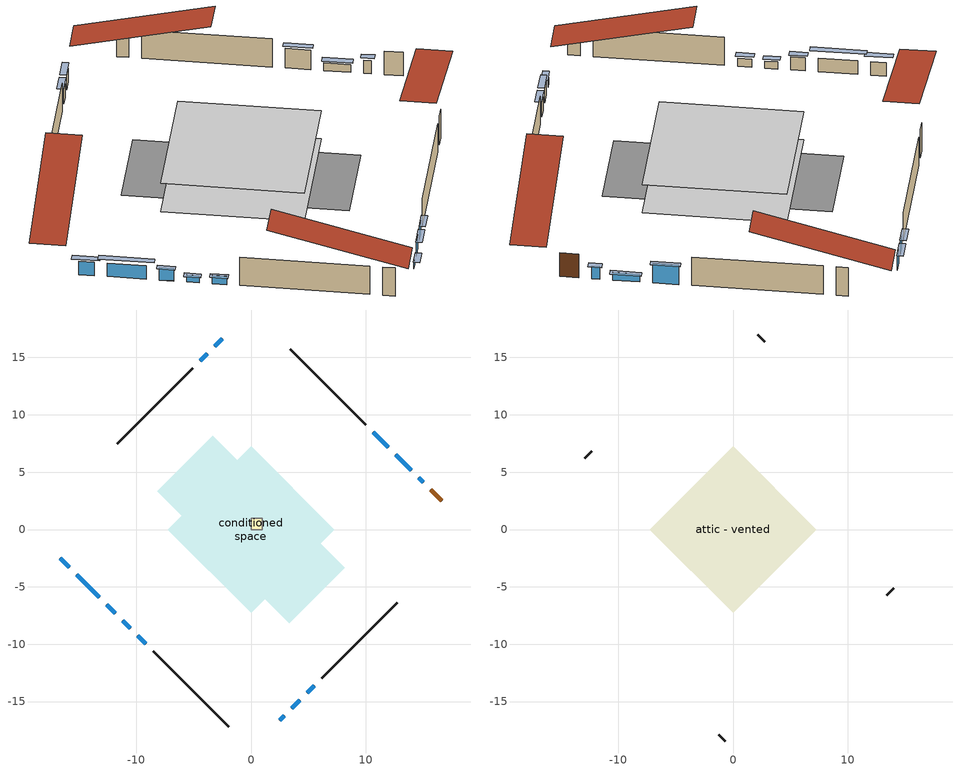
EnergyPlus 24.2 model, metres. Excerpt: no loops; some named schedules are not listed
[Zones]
central ac and furnace airloop ret air zone
 floor adiabatic (AdiabaticConst): 0,0 0,1 1,1 1,0 z0
 wall adiabatic (AdiabaticConst): 0,1 0,0 1,0 1,1 0,1 z0:1
 ceiling adiabatic (AdiabaticConst): 1,0 1,1 0,1 0,0 z1
conditioned space
 floor adiabatic (AdiabaticFloorConstruction): -7.24,0 0,7.24 7.24,0 0,-7.24 z0
 floor foundation (Slab1 construction): -8.19,3.35 -3.35,8.19 8.19,-3.35 3.35,-8.19 z0
 wall outside (AdiabaticWallConstruction 1): 16.65,2.49 15.69,3.45 z0:2.03
 wall outside (AdiabaticWallConstruction): 15.03,4.1 14.64,4.5 / -12.57,-6.57 -11.85,-7.29 z0:1.12; -16.65,-2.49 -15.86,-3.28 / -15.2,-3.94 -13.22,-5.92 / -2.49,16.65 -3.18,15.96 / -3.83,15.31 -4.41,14.73 / 3.55,-15.59 4.26,-14.87 / 4.92,-14.22 5.5,-13.64 z0:1.17; 2.49,-16.65 2.89,-16.25 z0:0.46; 13.98,5.16 12.61,6.52 z0:0.66; -11.19,-7.95 -10.54,-8.6 z0:0.61; -9.89,-9.25 -9.17,-9.97 z0:0.71; 11.96,7.18 10.66,8.47 z0:1.7
 wall outside (Wall1 construction): 6.15,-12.99 12.75,-6.39 / -8.51,-10.63 -1.92,-17.22 / -5.07,14.07 -11.66,7.48 / 10.01,9.13 3.42,15.72 z0:2.44
 window (WindowConstruction 11): 15.03,4.11 14.64,4.5 z0:1.12
 window (WindowConstruction 6): -16.65,-2.49 -15.86,-3.28 z0:1.17
 window (WindowConstruction 7): -15.2,-3.94 -13.22,-5.92 z0:1.17
 window (WindowConstruction 8): -2.49,16.65 -3.18,15.96 z0:1.17
 window (WindowConstruction 9): -3.83,15.31 -4.41,14.73 z0:1.17
 window (WindowConstruction 10): -12.57,-6.57 -11.85,-7.29 z0:1.12
 window (WindowConstruction 12): 2.49,-16.65 2.89,-16.25 z0:0.46
 window (WindowConstruction): 13.98,5.16 12.62,6.52 z0:0.66
 window (WindowConstruction 1): -11.19,-7.95 -10.54,-8.59 z0:0.61
 window (WindowConstruction 2): -9.89,-9.25 -9.17,-9.97 z0:0.71
 window (WindowConstruction 3): 11.96,7.18 10.67,8.47 z0:1.7
 window (WindowConstruction 4): 3.55,-15.59 4.26,-14.88 z0:1.17
 window (WindowConstruction 5): 4.92,-14.22 5.5,-13.64 z0:1.17
 door (Door): 16.65,2.49 15.69,3.45 z0:2.03
 ceiling adiabatic (AdiabaticFloorConstruction): 0,-7.24 7.24,0 0,7.24 -7.24,0 z0
attic - vented
 floor to conditioned space (Floor1 construction Reversed): -7.24,0 0,7.24 7.24,0 0,-7.24 z2.44
 wall outside (Wall2 construction): 13.4,-5.74 14.01,-5.13 / -1.26,-17.88 -0.66,-18.48 / -12.32,6.82 -12.92,6.22 / 2.76,16.38 2.15,16.99 z0:2.44
 roof outside (Roof1 construction): 1.84,-17.3,2.44 -5.29,-10.17,4.96 -7.13,-12.01,4.96 0,-19.14,2.44; -17.3,-1.84,2.44 -10.17,5.29,4.96 -12.01,7.13,4.96 -19.14,0,2.44; -1.84,17.3,2.44 5.29,10.17,4.96 7.13,12.01,4.96 0,19.14,2.44; 17.3,1.84,2.44 10.17,-5.29,4.96 12.01,-7.13,4.96 19.14,0,2.44
shading: 14.49,4.65 15.18,3.96 15.51,4.28 14.82,4.97 z1.33; -15.53,-3.61 -16.97,-2.17 -17.3,-2.49 -15.86,-3.93 z1.63; -12.79,-6.35 -15.63,-3.51 -15.96,-3.83 -13.12,-6.67 z1.78; -3.39,15.75 -2.28,16.86 -2.61,17.18 -3.71,16.08 z1.47; -4.62,14.52 -3.62,15.52 -3.95,15.84 -4.95,14.84 z1.47; -11.74,-7.4 -12.67,-6.47 -13,-6.79 -12.07,-7.72 z1.27; 3.1,-16.04 2.28,-16.86 2.61,-17.18 3.43,-16.36 z0.76; 12.51,6.63 14.09,5.05 14.41,5.38 12.84,6.96 z0.81; -10.44,-8.7 -11.3,-7.84 -11.62,-8.17 -10.76,-9.03 z0.76; -9.06,-10.07 -9.99,-9.15 -10.32,-9.47 -9.39,-10.4 z0.86; 10.56,8.58 12.06,7.08 12.39,7.4 10.88,8.91 z1.85; 4.47,-14.66 3.34,-15.8 3.66,-16.13 4.8,-14.99 z1.47; 5.71,-13.43 4.71,-14.43 5.03,-14.76 6.03,-13.76 z1.47
[Building]
Building 1: Terrain=Suburbs
[Site:Location]
Sault Ste Marie AP_ON: Latitude {deg}=46.49; Longitude {deg}=-84.51; Time Zone {hr}=-5; Elevation {m}=192; Keep Site Location Information=Yes
[Site:GroundTemperature:Shallow]
0.840846, -1.16074, -1.32103, -0.371179, 3.44196, 7.23733, 10.5277, 12.6121, 12.7892, 11.0939, 7.8874, 4.20846
[Site:WaterMainsTemperature]
Calculation Method=Schedule; Temperature Schedule=mains temperature schedule
[Material] Roughness=Rough; Thermal Absorptance=0.9
Name | Thickness {m} | Conductivity {W/m-K} | Density {kg/m3} | Specific Heat {J/kg-K} | Solar Absorptance | Visible Absorptance
asphalt or fiberglass shingles | 0.00635 | 0.162714 | 1121.4 | 1465.45 | 0.91 | 0.91
ceiling loosefill ins | 0.254 | 0.0480833 | 16.02 | 1046.75 | 0.7 | 0.7
ceiling stud and cavity | 0.1397 | 0.168087 | 65.682 | 1177.47 | 0.7 | 0.7
concrete 4.0 in. | 0.1016 | 1.803125 | 2242.8 | 837.4 | 0.7 | 0.7
door material | 0.04445 | 0.053851 | 512.64 | 1214.23 | 0.7 | 0.7
floor covering | 0.0127 | 0.0433444 | 54.468 | 1339.84 | 0.6 | 0.6
floor rigid ins; wall rigid ins | 0.512978 | 0.029427 | 32.04 | 1214.23 | 0.7 | 0.7
floor stud and cavity | 0.1397 | 1.75129 | 37.0049 | 1207.88 | 0.7 | 0.7
furniture material conditioned space 1 | 0.1524 | 0.115458 | 640.8 | 1214.23 | 0.6 | 0.6
gypsum board | 0.0127 | 0.160291 | 801 | 837.4 | 0.6 | 0.6
interior vertical ins | 0.025908 | 0.029427 | 32.04 | 1214.23 | 0.7 | 0.7
osb sheathing 0.5 in. | 0.0127 | 0.115458 | 512.64 | 1214.23 | 0.7 | 0.7
osb sheathing 0.75 in. | 0.01905 | 0.115458 | 512.64 | 1214.23 | 0.7 | 0.7
slab rigid ins | 0.00880924 | 0.029427 | 32.04 | 1214.23 | 0.7 | 0.7
wall stud and cavity | 0.1397 | 0.101197 | 139.0536 | 1170.24 | 0.7 | 0.7
wall stud and cavity 1 | 0.0889 | 6.1454 | 50.32683 | 1063.81 | 0.6 | 0.6
wall stud and cavity 2 | 0.0889 | 0.380278 | 52.3479 | 1209.89 | 0.7 | 0.7
wall stud and cavity 3 | 0.0889 | 0.391764 | 83.0341 | 1211.67 | 0.7 | 0.7
wood siding | 0.0254 | 0.102417 | 544.68 | 1172.36 | 0.84 | 0.84
wood siding 1 | 0.00254 | 0.102417 | 544.68 | 1172.36 | 0.84 | 0.84
wood siding 2; wood siding 3 | 0.0254 | 0.102417 | 544.68 | 1172.36 | 0.7 | 0.7
[Material:NoMass]
Adiabatic: Roughness=Rough; Thermal Resistance {m2-K/W}=176.1; Thermal Absorptance=0.9; Solar Absorptance=0.7; Visible Absorptance=0.7
[WindowMaterial:SimpleGlazingSystem]
Name | U-Factor {W/m2-K} | Solar Heat Gain Coefficient
WindowMaterial | 2.72317 | 0.45
WindowMaterial 1 | 2.74645 | 0.43
WindowMaterial 10 | 2.45403 | 0.57
WindowMaterial 11 | 2.52444 | 0.51
WindowMaterial 2 | 2.70216 | 0.46
WindowMaterial 3 | 2.71181 | 0.65
WindowMaterial 4 | 2.62664 | 0.51
WindowMaterial 5 | 2.654465 | 0.49
WindowMaterial 6 | 2.71863 | 0.45
WindowMaterial 7 | 3.29835 | 0.69
WindowMaterial 8 | 3.30346 | 0.65
WindowMaterial 9 | 2.6363 | 0.51
[Construction]
AdiabaticConst: Adiabatic
AdiabaticFloorConstruction: floor stud and cavity, floor rigid ins, osb sheathing 0.75 in., floor covering
AdiabaticWallConstruction: wood siding 2, wall rigid ins, wall stud and cavity 2, gypsum board
AdiabaticWallConstruction 1: wood siding 3, wall rigid ins, wall stud and cavity 2, gypsum board
Door: door material
Floor1 construction Reversed: gypsum board, ceiling stud and cavity, ceiling loosefill ins
furniture construction conditioned space 1: furniture material conditioned space 1
PartitionWallConstruction: gypsum board, wall stud and cavity 3, gypsum board
Roof1 construction: asphalt or fiberglass shingles
Slab1 construction: slab rigid ins, concrete 4.0 in.
Wall1 construction: wood siding, osb sheathing 0.5 in., wall stud and cavity, gypsum board
Wall2 construction: wood siding 1, wall stud and cavity 1
WindowConstruction: WindowMaterial
WindowConstruction 1: WindowMaterial 1
WindowConstruction 10: WindowMaterial 9
WindowConstruction 11: WindowMaterial 10
WindowConstruction 12: WindowMaterial 11
WindowConstruction 2: WindowMaterial 2
WindowConstruction 3: WindowMaterial 3
WindowConstruction 4: WindowMaterial 4
WindowConstruction 5; WindowConstruction 9: WindowMaterial 5
WindowConstruction 6: WindowMaterial 6
WindowConstruction 7: WindowMaterial 7
WindowConstruction 8: WindowMaterial 8
[Zone] Multiplier=1
Name | Volume {m3} | Part of Total Floor Area
attic - vented | 43.3615 | Yes
central ac and furnace airloop ret air zone | 1 | No
conditioned space | 255.5 | Yes
[Space]
Name | Zone | Volume {m3} | Space Type
attic - vented 1 | attic - vented | 43.3615
central ac and furnace airloop ret air space | central ac and furnace airloop ret air zone |  | Plenum Space Type
conditioned space 1 | conditioned space | 255.5
[OtherEquipment] Design Level Calculation Method=EquipmentLevel
Name | Fuel Type | Zone or ZoneList or Space or SpaceList | Schedule | Design Level {W} | Fraction Latent | Fraction Radiant | Fraction Lost
central ac and furnace airloop_0 RetCondToDZ; central ac and furnace airloop_0 SupCondToDZ; central ac and furnace airloop_0 SupSensLkToDZ | None | attic - vented 1 | Always On Discrete | 0 | 0 | 0 | 0
central ac and furnace airloop_0 SupLatLkToDZ | None | attic - vented 1 | Always On Discrete | 0 | 1 | 0 | 0
central ac and furnace airloop_0 RetCondToRP; central ac and furnace airloop_0 RetSensLkToRP | None | central ac and furnace airloop ret air space | Always On Discrete | 0 | 0 | 0 | 0
central ac and furnace airloop_0 RetLatLkToRP | None | central ac and furnace airloop ret air space | Always On Discrete | 0 | 1 | 0 | 0
central ac and furnace airloop_0 SupCondToLv; central ac and furnace airloop_0 SupSensLkToCond; mech vent house fan sensible load | None | conditioned space 1 | Always On Discrete | 0 | 0 | 0 | 0
central ac and furnace airloop_0 SupLatLkToCond; mech vent house fan latent load | None | conditioned space 1 | Always On Discrete | 0 | 1 | 0 | 0
clothes dryer 1 | Electricity | conditioned space 1 | clothes dryer schedule | 0 | 0.015 | 0.081 | 0.85
cooking range 1 | Electricity | conditioned space 1 | cooking range schedule | 0 | 0.08 | 0.432 | 0.2
general water use latent | None | conditioned space 1 | general water use schedule | 62.594 | 1 | 0 | 0
general water use sensible | None | conditioned space 1 | general water use schedule | -61.6891 | 0 | 0.6 | 0
water heater energy adjustment1 | NaturalGas | conditioned space 1 | Always On Discrete | 0.01 | 0 | 0 | 1
[ZoneInfiltration:DesignFlowRate] Schedule=Always On Discrete; Design Flow Rate Calculation Method=Flow/Zone; Design Flow Rate {m3/s}=0
Name | Zone or ZoneList or Space or SpaceList
attic_vented 1 duct leakage imbalance infil flow | attic - vented 1
infil flow; natural vent flow; whole house fan flow | conditioned space 1
[ZoneInfiltration:EffectiveLeakageArea]
infil attic - vented 1: Zone or Space=attic - vented 1; Schedule=Always On Discrete; Effective Air Leakage Area {cm2}=4122.89; Stack Coefficient=0.000344846; Wind Coefficient=1.25468e-05
[ZoneMixing] Schedule=Always On Continuous; Design Flow Rate Calculation Method=Flow/Zone; Design Flow Rate {m3/s}=0
Name | Zone or Space | Source Zone or Space
central ac and furnace airloop_0 ZoneMixCondToDZ mix; whole house fan mix | attic - vented | conditioned space
central ac and furnace airloop_0 ZoneMixDZToCond mix | conditioned space | attic - vented
[SpaceList]
Plenum Space Type: central ac and furnace airloop ret air space
[SurfaceProperty:ExposedFoundationPerimeter]
Slab1: Exposed Perimeter Calculation Method=TotalExposedPerimeter; Total Exposed Perimeter {m}=46.33
[InternalMass] Zone or ZoneList=conditioned space; Space or SpaceList=conditioned space 1
Name | Construction | Surface Area {m2}
furniture mass conditioned space 1 | furniture construction conditioned space 1 | 86.6241
partition wall mass | PartitionWallConstruction | 216.56
[Lights]
interior lighting: Zone or ZoneList or Space or SpaceList=conditioned space 1; Schedule=interior lighting schedule; Design Level Calculation Method=LightingLevel; Lighting Level {W}=343.2; Return Air Fraction=0; Fraction Radiant=0.6; Fraction Visible=0.2; Fraction Replaceable=1
[People]
occupants: Zone or ZoneList or Space or SpaceList=conditioned space 1; Number of People Schedule=occupants schedule; Number of People Calculation Method=People; Number of People=3; Fraction Radiant=0.314171; Sensible Heat Fraction=0.56303; Activity Level Schedule=occupants activity schedule; Carbon Dioxide Generation Rate {m3/s-W}=0; Enable ASHRAE 55 Comfort Warnings=No; Mean Radiant Temperature Calculation Type=EnclosureAveraged
[ElectricEquipment] Zone or ZoneList or Space or SpaceList=conditioned space 1; Design Level Calculation Method=EquipmentLevel
Name | Schedule | Design Level {W} | Fraction Latent | Fraction Radiant | Fraction Lost
clothes dryer | clothes dryer schedule | 140.772 | 0.015 | 0.081 | 0.85
clothes washer | clothes washer schedule | 32.1985 | 0.03 | 0.162 | 0.7
cooking range | cooking range schedule | 215.147 | 0.08 | 0.432 | 0.2
dishwasher | dishwasher schedule | 66.8632 | 0.3 | 0.18 | 0.4
fridge | fridge schedule | 72.9452 | 0 | 0.6 | 0
mech vent bath fan 0 | mech vent bath fan 0 schedule | 50.2 | 0 | 0 | 1
mech vent house fan | mech vent house fan schedule | 0 | 0 | 0 | 1
mech vent house fan cfis | mech vent house fan cfis schedule | 0 | 0 | 0 | 0
misc plug loads | misc plug loads schedule | 494.7 | 0.045 | 0.513 | 0.1
whole house fan | Always On Discrete | 0 | 0 | 0 | 1
[AirLoopHVAC:ReturnPlenum]
Air Loop HVAC Return Plenum 1: Zone=central ac and furnace airloop ret air zone
[Foundation:Kiva]
Foundation Kiva 1: Initial Indoor Air Temperature {C}=21.1111; Interior Vertical Insulation Material=interior vertical ins; Interior Vertical Insulation Depth {m}=0.1016; Wall Height Above Grade {m}=0.1016; Wall Depth Below Slab {m}=0.2032
[Foundation:Kiva:Settings]
Soil Conductivity {W/m-K}=0.849921; Soil Density {kg/m3}=1842.3; Soil Specific Heat {J/kg-K}=418.7; Ground Solar Absorptivity=0.9; Ground Thermal Absorptivity=0.9; Ground Surface Roughness {m}=0.03; Far-Field Width {m}=40; Deep-Ground Boundary Condition=ZeroFlux; Deep-Ground Depth {m}=40; Minimum Cell Dimension {m}=0.2; Maximum Cell Growth Coefficient=3; Simulation Timestep=Timestep
[Exterior:Lights]
exterior lighting: Schedule=exterior lighting schedule; Design Level {W}=75.6
[EnergyManagementSystem:Sensor] Output:Variable or Output:Meter Index Key=attic - vented
Name | Output:Variable or Output:Meter
central_ac_and_furnace_airloop_0_DZ_T_s | Zone Air Temperature
central_ac_and_furnace_airloop_0_DZ_W_s | Zone Mean Air Humidity Ratio
[Schedule:Constant]
Name | Hourly Value
Always On Discrete; Always On Continuous; mech vent house fan schedule; mech vent house fan cfis schedule | 1
occupants activity schedule | 117.228
fridge schedule | 0
[Schedule:Week:Daily]
interior lighting schedule Week Rule - Jan1-Jan27: interior lighting schedule day, interior lighting schedule day, interior lighting schedule day, interior lighting schedule day, interior lighting schedule day, interior lighting schedule day, interior lighting schedule day, interior lighting schedule default day, interior lighting schedule default day, interior lighting schedule default day, interior lighting schedule default day, interior lighting schedule default day
interior lighting schedule Week Rule - Jan28-Feb3: interior lighting schedule day, interior lighting schedule day, interior lighting schedule day, interior lighting schedule day, interior lighting schedule day 1, interior lighting schedule day 1, interior lighting schedule day 1, interior lighting schedule default day, interior lighting schedule default day, interior lighting schedule default day, interior lighting schedule default day, interior lighting schedule default day
interior lighting schedule Week Rule - Feb4-Feb24: interior lighting schedule day 1, interior lighting schedule day 1, interior lighting schedule day 1, interior lighting schedule day 1, interior lighting schedule day 1, interior lighting schedule day 1, interior lighting schedule day 1, interior lighting schedule default day, interior lighting schedule default day, interior lighting schedule default day, interior lighting schedule default day, interior lighting schedule default day
interior lighting schedule Week Rule - Feb25-Mar3: interior lighting schedule day 1, interior lighting schedule day 1, interior lighting schedule day 1, interior lighting schedule day 1, interior lighting schedule day 2, interior lighting schedule day 2, interior lighting schedule day 2, interior lighting schedule default day, interior lighting schedule default day, interior lighting schedule default day, interior lighting schedule default day, interior lighting schedule default day
interior lighting schedule Week Rule - Mar4-Mar31: interior lighting schedule day 2, interior lighting schedule day 2, interior lighting schedule day 2, interior lighting schedule day 2, interior lighting schedule day 2, interior lighting schedule day 2, interior lighting schedule day 2, interior lighting schedule default day, interior lighting schedule default day, interior lighting schedule default day, interior lighting schedule default day, interior lighting schedule default day
interior lighting schedule Week Rule - Apr1-Apr28: interior lighting schedule day 3, interior lighting schedule day 3, interior lighting schedule day 3, interior lighting schedule day 3, interior lighting schedule day 3, interior lighting schedule day 3, interior lighting schedule day 3, interior lighting schedule default day, interior lighting schedule default day, interior lighting schedule default day, interior lighting schedule default day, interior lighting schedule default day
interior lighting schedule Week Rule - Apr29-May5: interior lighting schedule day 3, interior lighting schedule day 3, interior lighting schedule day 4, interior lighting schedule day 4, interior lighting schedule day 4, interior lighting schedule day 4, interior lighting schedule day 4, interior lighting schedule default day, interior lighting schedule default day, interior lighting schedule default day, interior lighting schedule default day, interior lighting schedule default day
interior lighting schedule Week Rule - May6-May26: interior lighting schedule day 4, interior lighting schedule day 4, interior lighting schedule day 4, interior lighting schedule day 4, interior lighting schedule day 4, interior lighting schedule day 4, interior lighting schedule day 4, interior lighting schedule default day, interior lighting schedule default day, interior lighting schedule default day, interior lighting schedule default day, interior lighting schedule default day
interior lighting schedule Week Rule - May27-Jun2: interior lighting schedule day 4, interior lighting schedule day 4, interior lighting schedule day 4, interior lighting schedule day 4, interior lighting schedule day 4, interior lighting schedule day 5, interior lighting schedule day 5, interior lighting schedule default day, interior lighting schedule default day, interior lighting schedule default day, interior lighting schedule default day, interior lighting schedule default day
interior lighting schedule Week Rule - Jun3-Jun30: interior lighting schedule day 5, interior lighting schedule day 5, interior lighting schedule day 5, interior lighting schedule day 5, interior lighting schedule day 5, interior lighting schedule day 5, interior lighting schedule day 5, interior lighting schedule default day, interior lighting schedule default day, interior lighting schedule default day, interior lighting schedule default day, interior lighting schedule default day
interior lighting schedule Week Rule - Jul1-Jul28: interior lighting schedule day 6, interior lighting schedule day 6, interior lighting schedule day 6, interior lighting schedule day 6, interior lighting schedule day 6, interior lighting schedule day 6, interior lighting schedule day 6, interior lighting schedule default day, interior lighting schedule default day, interior lighting schedule default day, interior lighting schedule default day, interior lighting schedule default day
interior lighting schedule Week Rule - Jul29-Aug4: interior lighting schedule day 6, interior lighting schedule day 6, interior lighting schedule day 6, interior lighting schedule day 7, interior lighting schedule day 7, interior lighting schedule day 7, interior lighting schedule day 7, interior lighting schedule default day, interior lighting schedule default day, interior lighting schedule default day, interior lighting schedule default day, interior lighting schedule default day
interior lighting schedule Week Rule - Aug5-Aug25: interior lighting schedule day 7, interior lighting schedule day 7, interior lighting schedule day 7, interior lighting schedule day 7, interior lighting schedule day 7, interior lighting schedule day 7, interior lighting schedule day 7, interior lighting schedule default day, interior lighting schedule default day, interior lighting schedule default day, interior lighting schedule default day, interior lighting schedule default day
interior lighting schedule Week Rule - Aug26-Sep1: interior lighting schedule day 7, interior lighting schedule day 7, interior lighting schedule day 7, interior lighting schedule day 7, interior lighting schedule day 7, interior lighting schedule day 7, interior lighting schedule day 8, interior lighting schedule default day, interior lighting schedule default day, interior lighting schedule default day, interior lighting schedule default day, interior lighting schedule default day
interior lighting schedule Week Rule - Sep2-Sep29: interior lighting schedule day 8, interior lighting schedule day 8, interior lighting schedule day 8, interior lighting schedule day 8, interior lighting schedule day 8, interior lighting schedule day 8, interior lighting schedule day 8, interior lighting schedule default day, interior lighting schedule default day, interior lighting schedule default day, interior lighting schedule default day, interior lighting schedule default day
interior lighting schedule Week Rule - Sep30-Oct6: interior lighting schedule day 8, interior lighting schedule day 9, interior lighting schedule day 9, interior lighting schedule day 9, interior lighting schedule day 9, interior lighting schedule day 9, interior lighting schedule day 9, interior lighting schedule default day, interior lighting schedule default day, interior lighting schedule default day, interior lighting schedule default day, interior lighting schedule default day
interior lighting schedule Week Rule - Oct7-Oct27: interior lighting schedule day 9, interior lighting schedule day 9, interior lighting schedule day 9, interior lighting schedule day 9, interior lighting schedule day 9, interior lighting schedule day 9, interior lighting schedule day 9, interior lighting schedule default day, interior lighting schedule default day, interior lighting schedule default day, interior lighting schedule default day, interior lighting schedule default day
interior lighting schedule Week Rule - Oct28-Nov3: interior lighting schedule day 9, interior lighting schedule day 9, interior lighting schedule day 9, interior lighting schedule day 9, interior lighting schedule day 10, interior lighting schedule day 10, interior lighting schedule day 10, interior lighting schedule default day, interior lighting schedule default day, interior lighting schedule default day, interior lighting schedule default day, interior lighting schedule default day
interior lighting schedule Week Rule - Nov4-Nov24: interior lighting schedule day 10, interior lighting schedule day 10, interior lighting schedule day 10, interior lighting schedule day 10, interior lighting schedule day 10, interior lighting schedule day 10, interior lighting schedule day 10, interior lighting schedule default day, interior lighting schedule default day, interior lighting schedule default day, interior lighting schedule default day, interior lighting schedule default day
interior lighting schedule Week Rule - Nov25-Dec1: interior lighting schedule day 10, interior lighting schedule day 10, interior lighting schedule day 10, interior lighting schedule day 10, interior lighting schedule day 10, interior lighting schedule day 10, interior lighting schedule day 11, interior lighting schedule default day, interior lighting schedule default day, interior lighting schedule default day, interior lighting schedule default day, interior lighting schedule default day
interior lighting schedule Week Rule - Dec2-Dec31: interior lighting schedule day 11, interior lighting schedule day 11, interior lighting schedule day 11, interior lighting schedule day 11, interior lighting schedule day 11, interior lighting schedule day 11, interior lighting schedule day 11, interior lighting schedule default day, interior lighting schedule default day, interior lighting schedule default day, interior lighting schedule default day, interior lighting schedule default day
occupants schedule Week Rule - Jan1-Dec31: occupants schedule day, occupants schedule day, occupants schedule day, occupants schedule day, occupants schedule day, occupants schedule day, occupants schedule day, occupants schedule default day, occupants schedule default day, occupants schedule default day, occupants schedule default day, occupants schedule default day
clothes dryer schedule Week Rule - Jan1-Dec31: clothes dryer schedule day, clothes dryer schedule day, clothes dryer schedule day, clothes dryer schedule day, clothes dryer schedule day, clothes dryer schedule day, clothes dryer schedule day, clothes dryer schedule default day, clothes dryer schedule default day, clothes dryer schedule default day, clothes dryer schedule default day, clothes dryer schedule default day
clothes washer schedule Week Rule - Jan1-Dec31: clothes washer schedule day, clothes washer schedule day, clothes washer schedule day, clothes washer schedule day, clothes washer schedule day, clothes washer schedule day, clothes washer schedule day, clothes washer schedule default day, clothes washer schedule default day, clothes washer schedule default day, clothes washer schedule default day, clothes washer schedule default day
cooking range schedule Week Rule - Jan1-Dec31: cooking range schedule day, cooking range schedule day, cooking range schedule day, cooking range schedule day, cooking range schedule day, cooking range schedule day, cooking range schedule day, cooking range schedule default day, cooking range schedule default day, cooking range schedule default day, cooking range schedule default day, cooking range schedule default day
dishwasher schedule Week Rule - Jan1-Dec31: dishwasher schedule day, dishwasher schedule day, dishwasher schedule day, dishwasher schedule day, dishwasher schedule day, dishwasher schedule day, dishwasher schedule day, dishwasher schedule default day, dishwasher schedule default day, dishwasher schedule default day, dishwasher schedule default day, dishwasher schedule default day
mech vent bath fan 0 schedule Week Rule - Jan1-Dec31: mech vent bath fan 0 schedule day, mech vent bath fan 0 schedule day, mech vent bath fan 0 schedule day, mech vent bath fan 0 schedule day, mech vent bath fan 0 schedule day, mech vent bath fan 0 schedule day, mech vent bath fan 0 schedule day, mech vent bath fan 0 schedule default day, mech vent bath fan 0 schedule default day, mech vent bath fan 0 schedule default day, mech vent bath fan 0 schedule default day, mech vent bath fan 0 schedule default day
misc plug loads schedule Week Rule - Jan1-Dec31: misc plug loads schedule day, misc plug loads schedule day, misc plug loads schedule day, misc plug loads schedule day, misc plug loads schedule day, misc plug loads schedule day, misc plug loads schedule day, misc plug loads schedule default day, misc plug loads schedule default day, misc plug loads schedule default day, misc plug loads schedule default day, misc plug loads schedule default day
general water use schedule Week Rule - Jan1-Dec31: general water use schedule day, general water use schedule day, general water use schedule day, general water use schedule day, general water use schedule day, general water use schedule day, general water use schedule day, general water use schedule default day, general water use schedule default day, general water use schedule default day, general water use schedule default day, general water use schedule default day
exterior lighting schedule Week Rule - Jan1-Jan27: exterior lighting schedule day, exterior lighting schedule day, exterior lighting schedule day, exterior lighting schedule day, exterior lighting schedule day, exterior lighting schedule day, exterior lighting schedule day, exterior lighting schedule default day, exterior lighting schedule default day, exterior lighting schedule default day, exterior lighting schedule default day, exterior lighting schedule default day
exterior lighting schedule Week Rule - Jan28-Feb3: exterior lighting schedule day, exterior lighting schedule day, exterior lighting schedule day, exterior lighting schedule day, exterior lighting schedule day 1, exterior lighting schedule day 1, exterior lighting schedule day 1, exterior lighting schedule default day, exterior lighting schedule default day, exterior lighting schedule default day, exterior lighting schedule default day, exterior lighting schedule default day
exterior lighting schedule Week Rule - Feb4-Feb24: exterior lighting schedule day 1, exterior lighting schedule day 1, exterior lighting schedule day 1, exterior lighting schedule day 1, exterior lighting schedule day 1, exterior lighting schedule day 1, exterior lighting schedule day 1, exterior lighting schedule default day, exterior lighting schedule default day, exterior lighting schedule default day, exterior lighting schedule default day, exterior lighting schedule default day
exterior lighting schedule Week Rule - Feb25-Mar3: exterior lighting schedule day 1, exterior lighting schedule day 1, exterior lighting schedule day 1, exterior lighting schedule day 1, exterior lighting schedule day 2, exterior lighting schedule day 2, exterior lighting schedule day 2, exterior lighting schedule default day, exterior lighting schedule default day, exterior lighting schedule default day, exterior lighting schedule default day, exterior lighting schedule default day
exterior lighting schedule Week Rule - Mar4-Mar31: exterior lighting schedule day 2, exterior lighting schedule day 2, exterior lighting schedule day 2, exterior lighting schedule day 2, exterior lighting schedule day 2, exterior lighting schedule day 2, exterior lighting schedule day 2, exterior lighting schedule default day, exterior lighting schedule default day, exterior lighting schedule default day, exterior lighting schedule default day, exterior lighting schedule default day
exterior lighting schedule Week Rule - Apr1-Apr28: exterior lighting schedule day 3, exterior lighting schedule day 3, exterior lighting schedule day 3, exterior lighting schedule day 3, exterior lighting schedule day 3, exterior lighting schedule day 3, exterior lighting schedule day 3, exterior lighting schedule default day, exterior lighting schedule default day, exterior lighting schedule default day, exterior lighting schedule default day, exterior lighting schedule default day
exterior lighting schedule Week Rule - Apr29-May5: exterior lighting schedule day 3, exterior lighting schedule day 3, exterior lighting schedule day 4, exterior lighting schedule day 4, exterior lighting schedule day 4, exterior lighting schedule day 4, exterior lighting schedule day 4, exterior lighting schedule default day, exterior lighting schedule default day, exterior lighting schedule default day, exterior lighting schedule default day, exterior lighting schedule default day
exterior lighting schedule Week Rule - May6-May26: exterior lighting schedule day 4, exterior lighting schedule day 4, exterior lighting schedule day 4, exterior lighting schedule day 4, exterior lighting schedule day 4, exterior lighting schedule day 4, exterior lighting schedule day 4, exterior lighting schedule default day, exterior lighting schedule default day, exterior lighting schedule default day, exterior lighting schedule default day, exterior lighting schedule default day
exterior lighting schedule Week Rule - May27-Jun2: exterior lighting schedule day 4, exterior lighting schedule day 4, exterior lighting schedule day 4, exterior lighting schedule day 4, exterior lighting schedule day 4, exterior lighting schedule day 5, exterior lighting schedule day 5, exterior lighting schedule default day, exterior lighting schedule default day, exterior lighting schedule default day, exterior lighting schedule default day, exterior lighting schedule default day
exterior lighting schedule Week Rule - Jun3-Jun30: exterior lighting schedule day 5, exterior lighting schedule day 5, exterior lighting schedule day 5, exterior lighting schedule day 5, exterior lighting schedule day 5, exterior lighting schedule day 5, exterior lighting schedule day 5, exterior lighting schedule default day, exterior lighting schedule default day, exterior lighting schedule default day, exterior lighting schedule default day, exterior lighting schedule default day
exterior lighting schedule Week Rule - Jul1-Jul28: exterior lighting schedule day 6, exterior lighting schedule day 6, exterior lighting schedule day 6, exterior lighting schedule day 6, exterior lighting schedule day 6, exterior lighting schedule day 6, exterior lighting schedule day 6, exterior lighting schedule default day, exterior lighting schedule default day, exterior lighting schedule default day, exterior lighting schedule default day, exterior lighting schedule default day
exterior lighting schedule Week Rule - Jul29-Aug4: exterior lighting schedule day 6, exterior lighting schedule day 6, exterior lighting schedule day 6, exterior lighting schedule day 7, exterior lighting schedule day 7, exterior lighting schedule day 7, exterior lighting schedule day 7, exterior lighting schedule default day, exterior lighting schedule default day, exterior lighting schedule default day, exterior lighting schedule default day, exterior lighting schedule default day
exterior lighting schedule Week Rule - Aug5-Aug25: exterior lighting schedule day 7, exterior lighting schedule day 7, exterior lighting schedule day 7, exterior lighting schedule day 7, exterior lighting schedule day 7, exterior lighting schedule day 7, exterior lighting schedule day 7, exterior lighting schedule default day, exterior lighting schedule default day, exterior lighting schedule default day, exterior lighting schedule default day, exterior lighting schedule default day
exterior lighting schedule Week Rule - Aug26-Sep1: exterior lighting schedule day 7, exterior lighting schedule day 7, exterior lighting schedule day 7, exterior lighting schedule day 7, exterior lighting schedule day 7, exterior lighting schedule day 7, exterior lighting schedule day 8, exterior lighting schedule default day, exterior lighting schedule default day, exterior lighting schedule default day, exterior lighting schedule default day, exterior lighting schedule default day
exterior lighting schedule Week Rule - Sep2-Sep29: exterior lighting schedule day 8, exterior lighting schedule day 8, exterior lighting schedule day 8, exterior lighting schedule day 8, exterior lighting schedule day 8, exterior lighting schedule day 8, exterior lighting schedule day 8, exterior lighting schedule default day, exterior lighting schedule default day, exterior lighting schedule default day, exterior lighting schedule default day, exterior lighting schedule default day
[Schedule:Year]
interior lighting schedule: interior lighting schedule Week Rule - Jan1-Jan27, 1, 1, 1, 27, interior lighting schedule Week Rule - Jan28-Feb3, 1, 28, 2, 3, interior lighting schedule Week Rule - Feb4-Feb24, 2, 4, 2, 24, interior lighting schedule Week Rule - Feb25-Mar3, 2, 25, 3, 3, interior lighting schedule Week Rule - Mar4-Mar31, 3, 4, 3, 31, interior lighting schedule Week Rule - Apr1-Apr28, 4, 1, 4, 28, interior lighting schedule Week Rule - Apr29-May5, 4, 29, 5, 5, interior lighting schedule Week Rule - May6-May26, 5, 6, 5, 26, interior lighting schedule Week Rule - May27-Jun2, 5, 27, 6, 2, interior lighting schedule Week Rule - Jun3-Jun30, 6, 3, 6, 30, interior lighting schedule Week Rule - Jul1-Jul28, 7, 1, 7, 28, interior lighting schedule Week Rule - Jul29-Aug4, 7, 29, 8, 4, interior lighting schedule Week Rule - Aug5-Aug25, 8, 5, 8, 25, interior lighting schedule Week Rule - Aug26-Sep1, 8, 26, 9, 1, interior lighting schedule Week Rule - Sep2-Sep29, 9, 2, 9, 29, interior lighting schedule Week Rule - Sep30-Oct6, 9, 30, 10, 6, interior lighting schedule Week Rule - Oct7-Oct27, 10, 7, 10, 27, interior lighting schedule Week Rule - Oct28-Nov3, 10, 28, 11, 3, interior lighting schedule Week Rule - Nov4-Nov24, 11, 4, 11, 24, interior lighting schedule Week Rule - Nov25-Dec1, 11, 25, 12, 1, interior lighting schedule Week Rule - Dec2-Dec31, 12, 2, 12, 31
occupants schedule: occupants schedule Week Rule - Jan1-Dec31, 1, 1, 12, 31
clothes dryer schedule: clothes dryer schedule Week Rule - Jan1-Dec31, 1, 1, 12, 31
clothes washer schedule: clothes washer schedule Week Rule - Jan1-Dec31, 1, 1, 12, 31
cooking range schedule: cooking range schedule Week Rule - Jan1-Dec31, 1, 1, 12, 31
dishwasher schedule: dishwasher schedule Week Rule - Jan1-Dec31, 1, 1, 12, 31
mech vent bath fan 0 schedule: mech vent bath fan 0 schedule Week Rule - Jan1-Dec31, 1, 1, 12, 31
misc plug loads schedule: misc plug loads schedule Week Rule - Jan1-Dec31, 1, 1, 12, 31
general water use schedule: general water use schedule Week Rule - Jan1-Dec31, 1, 1, 12, 31
exterior lighting schedule: exterior lighting schedule Week Rule - Jan1-Jan27, 1, 1, 1, 27, exterior lighting schedule Week Rule - Jan28-Feb3, 1, 28, 2, 3, exterior lighting schedule Week Rule - Feb4-Feb24, 2, 4, 2, 24, exterior lighting schedule Week Rule - Feb25-Mar3, 2, 25, 3, 3, exterior lighting schedule Week Rule - Mar4-Mar31, 3, 4, 3, 31, exterior lighting schedule Week Rule - Apr1-Apr28, 4, 1, 4, 28, exterior lighting schedule Week Rule - Apr29-May5, 4, 29, 5, 5, exterior lighting schedule Week Rule - May6-May26, 5, 6, 5, 26, exterior lighting schedule Week Rule - May27-Jun2, 5, 27, 6, 2, exterior lighting schedule Week Rule - Jun3-Jun30, 6, 3, 6, 30, exterior lighting schedule Week Rule - Jul1-Jul28, 7, 1, 7, 28, exterior lighting schedule Week Rule - Jul29-Aug4, 7, 29, 8, 4, exterior lighting schedule Week Rule - Aug5-Aug25, 8, 5, 8, 25, exterior lighting schedule Week Rule - Aug26-Sep1, 8, 26, 9, 1, exterior lighting schedule Week Rule - Sep2-Sep29, 9, 2, 9, 29, exterior lighting schedule Week Rule - Sep30-Oct6, 9, 30, 10, 6, exterior lighting schedule Week Rule - Oct7-Oct27, 10, 7, 10, 27, exterior lighting schedule Week Rule - Oct28-Nov3, 10, 28, 11, 3, exterior lighting schedule Week Rule - Nov4-Nov24, 11, 4, 11, 24, exterior lighting schedule Week Rule - Nov25-Dec1, 11, 25, 12, 1, exterior lighting schedule Week Rule - Dec2-Dec31, 12, 2, 12, 31
[Schedule:Compact]
mains temperature schedule: Through: 01/01, For: AllDays, Until: 24:00, 5.72222, Through: 01/02, For: AllDays, Until: 24:00, 5.65667, Through: 01/03, For: AllDays, Until: 24:00, 5.59222, Through: 01/04, For: AllDays, Until: 24:00, 5.52889, Through: 01/05, For: AllDays, Until: 24:00, 5.46667, Through: 01/06, For: AllDays, Until: 24:00, 5.405, Through: 01/07, For: AllDays, Until: 24:00, 5.345, Through: 01/08, For: AllDays, Until: 24:00, 5.28556, Through: 01/09, For: AllDays, Until: 24:00, 5.22722, Through: 01/10, For: AllDays, Until: 24:00, 5.17, Through: 01/11, For: AllDays, Until: 24:00, 5.11389, Through: 01/12, For: AllDays, Until: 24:00, 5.05889, Through: 01/13, For: AllDays, Until: 24:00, 5.00556, Through: 01/14, For: AllDays, Until: 24:00, 4.95278, Through: 01/15, For: AllDays, Until: 24:00, 4.90111, Through: 01/16, For: AllDays, Until: 24:00, 4.85111, Through: 01/17, For: AllDays, Until: 24:00, 4.80167, Through: 01/18, For: AllDays, Until: 24:00, 4.75389, Through: 01/19, For: AllDays, Until: 24:00, 4.70722, Through: 01/20, For: AllDays, Until: 24:00, 4.66167, Through: 01/21, For: AllDays, Until: 24:00, 4.61778, Through: 01/22, For: AllDays, Until: 24:00, 4.575, Through: 01/23, For: AllDays, Until: 24:00, 4.53333, Through: 01/24, For: AllDays, Until: 24:00, 4.49278, Through: 01/25, For: AllDays, Until: 24:00, 4.45389, Through: 01/26, For: AllDays, Until: 24:00, 4.41611, Through: 01/27, For: AllDays, Until: 24:00, 4.38, Through: 01/28, For: AllDays, Until: 24:00, 4.345, Through: 01/29, For: AllDays, Until: 24:00, 4.31111, Through: 01/30, For: AllDays, Until: 24:00, 4.27889, Through: 01/31, For: AllDays, Until: 24:00, 4.24833, Through: 02/01, For: AllDays, Until: 24:00, 4.21833, Through: 02/02, For: AllDays, Until: 24:00, 4.19056, Through: 02/03, For: AllDays, Until: 24:00, 4.16333, Through: 02/04, For: AllDays, Until: 24:00, 4.13833, Through: 02/05, For: AllDays, Until: 24:00, 4.11444, Through: 02/06, For: AllDays, Until: 24:00, 4.09167, Through: 02/07, For: AllDays, Until: 24:00, 4.07056, Through: 02/08, For: AllDays, Until: 24:00, 4.05111, Through: 02/09, For: AllDays, Until: 24:00, 4.03278, Through: 02/10, For: AllDays, Until: 24:00, 4.01611, Through: 02/11, For: AllDays, Until: 24:00, 4.00056, Through: 02/12, For: AllDays, Until: 24:00, 3.98667, Through: 02/13, For: AllDays, Until: 24:00, 3.97444, Through: 02/14, For: AllDays, Until: 24:00, 3.96333, Through: 02/15, For: AllDays, Until: 24:00, 3.95389, Through: 02/16, For: AllDays, Until: 24:00, 3.94556, Through: 02/17, For: AllDays, Until: 24:00, 3.93889, Through: 02/18, For: AllDays, Until: 24:00, 3.93389, Through: 02/19, For: AllDays, Until: 24:00, 3.93056, Through: 02/20, For: AllDays, Until: 24:00, 3.92833, Through: 02/21, For: AllDays, Until: 24:00, 3.92722, Through: 02/22, For: AllDays, Until: 24:00, 3.92833, Through: 02/23, For: AllDays, Until: 24:00, 3.93056, Through: 02/24, For: AllDays, Until: 24:00, 3.93444, Through: 02/25, For: AllDays, Until: 24:00, 3.93944, Through: 02/26, For: AllDays, Until: 24:00, 3.94611, Through: 02/27, For: AllDays, Until: 24:00, 3.95444, Through: 02/28, For: AllDays, Until: 24:00, 3.96389, Through: 03/01, For: AllDays, Until: 24:00, 3.975, Through: 03/02, For: AllDays, Until: 24:00, 3.98722, Through: 03/03, For: AllDays, Until: 24:00, 4.00111, Through: 03/04, For: AllDays, Until: 24:00, 4.01667, Through: 03/05, For: AllDays, Until: 24:00, 4.03389, Through: 03/06, For: AllDays, Until: 24:00, 4.05167, Through: 03/07, For: AllDays, Until: 24:00, 4.07167, Through: 03/08, For: AllDays, Until: 24:00, 4.09278, Through: 03/09, For: AllDays, Until: 24:00, 4.11556, Through: 03/10, For: AllDays, Until: 24:00, 4.13944, Through: 03/11, For: AllDays, Until: 24:00, 4.165, Through: 03/12, For: AllDays, Until: 24:00, 4.19167, Through: 03/13, For: AllDays, Until: 24:00, 4.22, Through: 03/14, For: AllDays, Until: 24:00, 4.24944, Through: 03/15, For: AllDays, Until: 24:00, 4.28056, Through: 03/16, For: AllDays, Until: 24:00, 4.31278, Through: 03/17, For: AllDays, Until: 24:00, 4.34667, Through: 03/18, For: AllDays, Until: 24:00, 4.38167, Through: 03/19, For: AllDays, Until: 24:00, 4.41833, Through: 03/20, For: AllDays, Until: 24:00, 4.45611, Through: 03/21, For: AllDays, Until: 24:00, 4.495, Through: 03/22, For: AllDays, Until: 24:00, 4.53556, Through: 03/23, For: AllDays, Until: 24:00, 4.57722, Through: 03/24, For: AllDays, Until: 24:00, 4.62, Through: 03/25, For: AllDays, Until: 24:00, 4.66444, Through: 03/26, For: AllDays, Until: 24:00, 4.70944, Through: 03/27, For: AllDays, Until: 24:00, 4.75611, Through: 03/28, For: AllDays, Until: 24:00, 4.80444, Through: 03/29, For: AllDays, Until: 24:00, 4.85333, Through: 03/30, For: AllDays, Until: 24:00, 4.90389, Through: 03/31, For: AllDays, Until: 24:00, 4.95556, Through: 04/01, For: AllDays, Until: 24:00, 5.00778, Through: 04/02, For: AllDays, Until: 24:00, 5.06167, Through: 04/03, For: AllDays, Until: 24:00, 5.11667, Through: 04/04, For: AllDays, Until: 24:00, 5.17278, Through: 04/05, For: AllDays, Until: 24:00, 5.23, Through: 04/06, For: AllDays, Until: 24:00, 5.28833, Through: 04/07, For: AllDays, Until: 24:00, 5.34778, Through: 04/08, For: AllDays, Until: 24:00, 5.40833, Through: 04/09, For: AllDays, Until: 24:00, 5.47, Through: 04/10, For: AllDays, Until: 24:00, 5.53222, Through: 04/11, For: AllDays, Until: 24:00, 5.59556, Through: 04/12, For: AllDays, Until: 24:00, 5.66, Through: 04/13, For: AllDays, Until: 24:00, 5.72556, Through: 04/14, For: AllDays, Until: 24:00, 5.79222, Through: 04/15, For: AllDays, Until: 24:00, 5.85944, Through: 04/16, For: AllDays, Until: 24:00, 5.92722, Through: 04/17, For: AllDays, Until: 24:00, 5.99667, Through: 04/18, For: AllDays, Until: 24:00, 6.06667, Through: 04/19, For: AllDays, Until: 24:00, 6.13722, Through: 04/20, For: AllDays, Until: 24:00, 6.20889, Through: 04/21, For: AllDays, Until: 24:00, 6.28111, Through: 04/22, For: AllDays, Until: 24:00, 6.35444, Through: 04/23, For: AllDays, Until: 24:00, 6.42833, Through: 04/24, For: AllDays, Until: 24:00, 6.50278, Through: 04/25, For: AllDays, Until: 24:00, 6.57833, Through: 04/26, For: AllDays, Until: 24:00, 6.65444, Through: 04/27, For: AllDays, Until: 24:00, 6.73111, Through: 04/28, For: AllDays, Until: 24:00, 6.80833, Through: 04/29, For: AllDays, Until: 24:00, 6.88611, Through: 04/30, For: AllDays, Until: 24:00, 6.965, Through: 05/01, For: AllDays, Until: 24:00, 7.04389, Through: 05/02, For: AllDays, Until: 24:00, 7.12389, Through: 05/03, For: AllDays, Until: 24:00, 7.20389, Through: 05/04, For: AllDays, Until: 24:00, 7.28444, Through: 05/05, For: AllDays, Until: 24:00, 7.36611, Through: 05/06, For: AllDays, Until: 24:00, 7.44778, Through: 05/07, For: AllDays, Until: 24:00, 7.52944, Through: 05/08, For: AllDays, Until: 24:00, 7.61222, Through: 05/09, For: AllDays, Until: 24:00, 7.695, Through: 05/10, For: AllDays, Until: 24:00, 7.77833, Through: 05/11, For: AllDays, Until: 24:00, 7.86167, Through: 05/12, For: AllDays, Until: 24:00, 7.94556, Through: 05/13, For: AllDays, Until: 24:00, 8.03, Through: 05/14, For: AllDays, Until: 24:00, 8.11444, Through: 05/15, For: AllDays, Until: 24:00, 8.19889, Through: 05/16, For: AllDays, Until: 24:00, 8.28389, Through: 05/17, For: AllDays, Until: 24:00, 8.36889, Through: 05/18, For: AllDays, Until: 24:00, 8.45389, Through: 05/19, For: AllDays, Until: 24:00, 8.53944, Through: 05/20, For: AllDays, Until: 24:00, 8.625, Through: 05/21, For: AllDays, Until: 24:00, 8.71056, Through: 05/22, For: AllDays, Until: 24:00, 8.79611, Through: 05/23, For: AllDays, Until: 24:00, 8.88167, Through: 05/24, For: AllDays, Until: 24:00, 8.96722, Through: 05/25, For: AllDays, Until: 24:00, 9.05278, Through: 05/26, For: AllDays, Until: 24:00, 9.13833, Through: 05/27, For: AllDays, Until: 24:00, 9.22389, Through: 05/28, For: AllDays, Until: 24:00, 9.30944, Through: 05/29, For: AllDays, Until: 24:00, 9.39444, Through: 05/30, For: AllDays, Until: 24:00, 9.48, Through: 05/31, For: AllDays, Until: 24:00, 9.56444, Through: 06/01, For: AllDays, Until: 24:00, 9.64944, Through: 06/02, For: AllDays, Until: 24:00, 9.73389, Through: 06/03, For: AllDays, Until: 24:00, 9.81833, Through: 06/04, For: AllDays, Until: 24:00, 9.90222, Through: 06/05, For: AllDays, Until: 24:00, 9.98611, Through: 06/06, For: AllDays, Until: 24:00, 10.0694, Through: 06/07, For: AllDays, Until: 24:00, 10.1528, Through: 06/08, For: AllDays, Until: 24:00, 10.235, Through: 06/09, For: AllDays, Until: 24:00, 10.3178, Through: 06/10, For: AllDays, Until: 24:00, 10.3994, Through: 06/11, For: AllDays, Until: 24:00, 10.4811, Through: 06/12, For: AllDays, Until: 24:00, 10.5617, Through: 06/13, For: AllDays, Until: 24:00, 10.6422, Through: 06/14, For: AllDays, Until: 24:00, 10.7222, Through: 06/15, For: AllDays, Until: 24:00, 10.8017, Through: 06/16, For: AllDays, Until: 24:00, 10.8806, Through: 06/17, For: AllDays, Until: 24:00, 10.9589, Through: 06/18, For: AllDays, Until: 24:00, 11.0367, Through: 06/19, For: AllDays, Until: 24:00, 11.1133, Through: 06/20, For: AllDays, Until: 24:00, 11.19, Through: 06/21, For: AllDays, Until: 24:00, 11.2656, Through: 06/22, For: AllDays, Until: 24:00, 11.3406, Through: 06/23, For: AllDays, Until: 24:00, 11.415, Through: 06/24, For: AllDays, Until: 24:00, 11.4883, Through: 06/25, For: AllDays, Until: 24:00, 11.5611, Through: 06/26, For: AllDays, Until: 24:00, 11.6333, Through: 06/27, For: AllDays, Until: 24:00, 11.7044, Through: 06/28, For: AllDays, Until: 24:00, 11.775, Through: 06/29, For: AllDays, Until: 24:00, 11.8444, Through: 06/30, For: AllDays, Until: 24:00, 11.9128, Through: 07/01, For: AllDays, Until: 24:00, 11.9806, Through: 07/02, For: AllDays, Until: 24:00, 12.0472, Through: 07/03, For: AllDays, Until: 24:00, 12.1133, Through: 07/04, For: AllDays, Until: 24:00, 12.1783, Through: 07/05, For: AllDays, Until: 24:00, 12.2422, Through: 07/06, For: AllDays, Until: 24:00, 12.3056, Through: 07/07, For: AllDays, Until: 24:00, 12.3672, Through: 07/08, For: AllDays, Until: 24:00, 12.4283, Through: 07/09, For: AllDays, Until: 24:00, 12.4883, Through: 07/10, For: AllDays, Until: 24:00, 12.5472, Through: 07/11, For: AllDays, Until: 24:00, 12.605, Through: 07/12, For: AllDays, Until: 24:00, 12.6617, Through: 07/13, For: AllDays, Until: 24:00, 12.7172, Through: 07/14, For: AllDays, Until: 24:00, 12.7717, Through: 07/15, For: AllDays, Until: 24:00, 12.8244, Through: 07/16, For: AllDays, Until: 24:00, 12.8767, Through: 07/17, For: AllDays, Until: 24:00, 12.9278, Through: 07/18, For: AllDays, Until: 24:00, 12.9778, Through: 07/19, For: AllDays, Until: 24:00, 13.0261, Through: 07/20, For: AllDays, Until: 24:00, 13.0733, Through: 07/21, For: AllDays, Until: 24:00, 13.1194, Through: 07/22, For: AllDays, Until: 24:00, 13.1644, Through: 07/23, For: AllDays, Until: 24:00, 13.2078, Through: 07/24, For: AllDays, Until: 24:00, 13.25, Through: 07/25, For: AllDays, Until: 24:00, 13.2911, Through: 07/26, For: AllDays, Until: 24:00, 13.3311, Through: 07/27, For: AllDays, Until: 24:00, 13.3694, Through: 07/28, For: AllDays, Until: 24:00, 13.4067, Through: 07/29, For: AllDays, Until: 24:00, 13.4422, Through: 07/30, For: AllDays, Until: 24:00, 13.4767, Through: 07/31, For: AllDays, Until: 24:00, 13.5094, Through: 08/01, For: AllDays, Until: 24:00, 13.5411, Through: 08/02, For: AllDays, Until: 24:00, 13.5717, Through: 08/03, For: AllDays, Until: 24:00, 13.6006, Through: 08/04, For: AllDays, Until: 24:00, 13.6283, Through: 08/05, For: AllDays, Until: 24:00, 13.6544, Through: 08/06, For: AllDays, Until: 24:00, 13.6789, Through: 08/07, For: AllDays, Until: 24:00, 13.7022, Through: 08/08, For: AllDays, Until: 24:00, 13.7244, Through: 08/09, For: AllDays, Until: 24:00, 13.745, Through: 08/10, For: AllDays, Until: 24:00, 13.7639, Through: 08/11, For: AllDays, Until: 24:00, 13.7811, Through: 08/12, For: AllDays, Until: 24:00, 13.7978, Through: 08/13, For: AllDays, Until: 24:00, 13.8122, Through: 08/14, For: AllDays, Until: 24:00, 13.8256, Through: 08/15, For: AllDays, Until: 24:00, 13.8372, Through: 08/16, For: AllDays, Until: 24:00, 13.8478, Through: 08/17, For: AllDays, Until: 24:00, 13.8567, Through: 08/18, For: AllDays, Until: 24:00, 13.8639, Through: 08/19, For: AllDays, Until: 24:00, 13.87, Through: 08/20, For: AllDays, Until: 24:00, 13.8744, Through: 08/21, For: AllDays, Until: 24:00, 13.8772, Through: 08/22, For: AllDays, Until: 24:00, 13.8789, Through: 08/23, For: AllDays, Until: 24:00, 13.8789, Through: 08/24, For: AllDays, Until: 24:00, 13.8772, Through: 08/25, For: AllDays, Until: 24:00, 13.8744, Through: 08/26, For: AllDays, Until: 24:00, 13.87, Through: 08/27, For: AllDays, Until: 24:00, 13.8644, Through: 08/28, For: AllDays, Until: 24:00, 13.8572, Through: 08/29, For: AllDays, Until: 24:00, 13.8483, Through: 08/30, For: AllDays, Until: 24:00, 13.8378, Through: 08/31, For: AllDays, Until: 24:00, 13.8261, Through: 09/01, For: AllDays, Until: 24:00, 13.8133, Through: 09/02, For: AllDays, Until: 24:00, 13.7983, Through: 09/03, For: AllDays, Until: 24:00, 13.7822, Through: 09/04, For: AllDays, Until: 24:00, 13.765, Through: 09/05, For: AllDays, Until: 24:00, 13.7461, Through: 09/06, For: AllDays, Until: 24:00, 13.7256, Through: 09/07, For: AllDays, Until: 24:00, 13.7039, Through: 09/08, For: AllDays, Until: 24:00, 13.6806, Through: 09/09, For: AllDays, Until: 24:00, 13.6556, Through: 09/10, For: AllDays, Until: 24:00, 13.63, Through: 09/11, For: AllDays, Until: 24:00, 13.6022, Through: 09/12, For: AllDays, Until: 24:00, 13.5733, Through: 09/13, For: AllDays, Until: 24:00, 13.5433, Through: 09/14, For: AllDays, Until: 24:00, 13.5117, Through: 09/15, For: AllDays, Until: 24:00, 13.4789, Through: 09/16, For: AllDays, Until: 24:00, 13.4444, Through: 09/17, For: AllDays, Until: 24:00, 13.4089, Through: 09/18, For: AllDays, Until: 24:00, 13.3717, Through: 09/19, For: AllDays, Until: 24:00, 13.3333, Through: 09/20, For: AllDays, Until: 24:00, 13.2939, Through: 09/21, For: AllDays, Until: 24:00, 13.2528, Through: 09/22, For: AllDays, Until: 24:00, 13.2106, Through: 09/23, For: AllDays, Until: 24:00, 13.1672, Through: 09/24, For: AllDays, Until: 24:00, 13.1222, Through: 09/25, For: AllDays, Until: 24:00, 13.0761, Through: 09/26, For: AllDays, Until: 24:00, 13.0289, Through: 09/27, For: AllDays, Until: 24:00, 12.9806, Through: 09/28, For: AllDays, Until: 24:00, 12.9306, Through: 09/29, For: AllDays, Until: 24:00, 12.88, Through: 09/30, For: AllDays, Until: 24:00, 12.8278, Through: 10/01, For: AllDays, Until: 24:00, 12.7744, Through: 10/02, For: AllDays, Until: 24:00, 12.7206, Through: 10/03, For: AllDays, Until: 24:00, 12.665, Through: 10/04, For: AllDays, Until: 24:00, 12.6083, Through: 10/05, For: AllDays, Until: 24:00, 12.5506, Through: 10/06, For: AllDays, Until: 24:00, 12.4917, Through: 10/07, For: AllDays, Until: 24:00, 12.4317, Through: 10/08, For: AllDays, Until: 24:00, 12.3711, Through: 10/09, For: AllDays, Until: 24:00, 12.3089, Through: 10/10, For: AllDays, Until: 24:00, 12.2461, Through: 10/11, For: AllDays, Until: 24:00, 12.1822, Through: 10/12, For: AllDays, Until: 24:00, 12.1172, Through: 10/13, For: AllDays, Until: 24:00, 12.0517, Through: 10/14, For: AllDays, Until: 24:00, 11.9844, Through: 10/15, For: AllDays, Until: 24:00, 11.9172, Through: 10/16, For: AllDays, Until: 24:00, 11.8483, Through: 10/17, For: AllDays, Until: 24:00, 11.7789, Through: 10/18, For: AllDays, Until: 24:00, 11.7089, Through: 10/19, For: AllDays, Until: 24:00, 11.6378, Through: 10/20, For: AllDays, Until: 24:00, 11.5656, Through: 10/21, For: AllDays, Until: 24:00, 11.4928, Through: 10/22, For: AllDays, Until: 24:00, 11.4194, Through: 10/23, For: AllDays, Until: 24:00, 11.345, Through: 10/24, For: AllDays, Until: 24:00, 11.27, Through: 10/25, For: AllDays, Until: 24:00, 11.1944, Through: 10/26, For: AllDays, Until: 24:00, 11.1183, Through: 10/27, For: AllDays, Until: 24:00, 11.0411, Through: 10/28, For: AllDays, Until: 24:00, 10.9633, Through: 10/29, For: AllDays, Until: 24:00, 10.8856, Through: 10/30, For: AllDays, Until: 24:00, 10.8067, Through: 10/31, For: AllDays, Until: 24:00, 10.7272, Through: 11/01, For: AllDays, Until: 24:00, 10.6472, Through: 11/02, For: AllDays, Until: 24:00, 10.5667, Through: 11/03, For: AllDays, Until: 24:00, 10.4856, Through: 11/04, For: AllDays, Until: 24:00, 10.4044, Through: 11/05, For: AllDays, Until: 24:00, 10.3222, Through: 11/06, For: AllDays, Until: 24:00, 10.24, Through: 11/07, For: AllDays, Until: 24:00, 10.1578, Through: 11/08, For: AllDays, Until: 24:00, 10.0744, Through: 11/09, For: AllDays, Until: 24:00, 9.99111, Through: 11/10, For: AllDays, Until: 24:00, 9.90722, Through: 11/11, For: AllDays, Until: 24:00, 9.82333, Through: 11/12, For: AllDays, Until: 24:00, 9.73889, Through: 11/13, For: AllDays, Until: 24:00, 9.65444, Through: 11/14, For: AllDays, Until: 24:00, 9.57, Through: 11/15, For: AllDays, Until: 24:00, 9.485, Through: 11/16, For: AllDays, Until: 24:00, 9.39944, Through: 11/17, For: AllDays, Until: 24:00, 9.31444, Through: 11/18, For: AllDays, Until: 24:00, 9.22889, Through: 11/19, For: AllDays, Until: 24:00, 9.14333, Through: 11/20, For: AllDays, Until: 24:00, 9.05778, Through: 11/21, For: AllDays, Until: 24:00, 8.97222, Through: 11/22, For: AllDays, Until: 24:00, 8.88667, Through: 11/23, For: AllDays, Until: 24:00, 8.80111, Through: 11/24, For: AllDays, Until: 24:00, 8.71556, Through: 11/25, For: AllDays, Until: 24:00, 8.63, Through: 11/26, For: AllDays, Until: 24:00, 8.54444, Through: 11/27, For: AllDays, Until: 24:00, 8.45944, Through: 11/28, For: AllDays, Until: 24:00, 8.37389, Through: 11/29, For: AllDays, Until: 24:00, 8.28889, Through: 11/30, For: AllDays, Until: 24:00, 8.20389, Through: 12/01, For: AllDays, Until: 24:00, 8.11944, Through: 12/02, For: AllDays, Until: 24:00, 8.035, Through: 12/03, For: AllDays, Until: 24:00, 7.95056, Through: 12/04, For: AllDays, Until: 24:00, 7.86667, Through: 12/05, For: AllDays, Until: 24:00, 7.78333, Through: 12/06, For: AllDays, Until: 24:00, 7.7, Through: 12/07, For: AllDays, Until: 24:00, 7.61722, Through: 12/08, For: AllDays, Until: 24:00, 7.53444, Through: 12/09, For: AllDays, Until: 24:00, 7.45222, Through: 12/10, For: AllDays, Until: 24:00, 7.37056, Through: 12/11, For: AllDays, Until: 24:00, 7.28944, Through: 12/12, For: AllDays, Until: 24:00, 7.20889, Through: 12/13, For: AllDays, Until: 24:00, 7.12833, Through: 12/14, For: AllDays, Until: 24:00, 7.04889, Through: 12/15, For: AllDays, Until: 24:00, 6.96944, Through: 12/16, For: AllDays, Until: 24:00, 6.89111, Through: 12/17, For: AllDays, Until: 24:00, 6.81278, Through: 12/18, For: AllDays, Until: 24:00, 6.73556, Through: 12/19, For: AllDays, Until: 24:00, 6.65889, Through: 12/20, For: AllDays, Until: 24:00, 6.58278, Through: 12/21, For: AllDays, Until: 24:00, 6.50722, Through: 12/22, For: AllDays, Until: 24:00, 6.43278, Through: 12/23, For: AllDays, Until: 24:00, 6.35889, Through: 12/24, For: AllDays, Until: 24:00, 6.28556, Through: 12/25, For: AllDays, Until: 24:00, 6.21333, Through: 12/26, For: AllDays, Until: 24:00, 6.14167, Through: 12/27, For: AllDays, Until: 24:00, 6.07056, Through: 12/28, For: AllDays, Until: 24:00, 6.00056, Through: 12/29, For: AllDays, Until: 24:00, 5.93167, Through: 12/30, For: AllDays, Until: 24:00, 5.86333, Through: 12/31, For: AllDays, Until: 24:00, 5.79611
